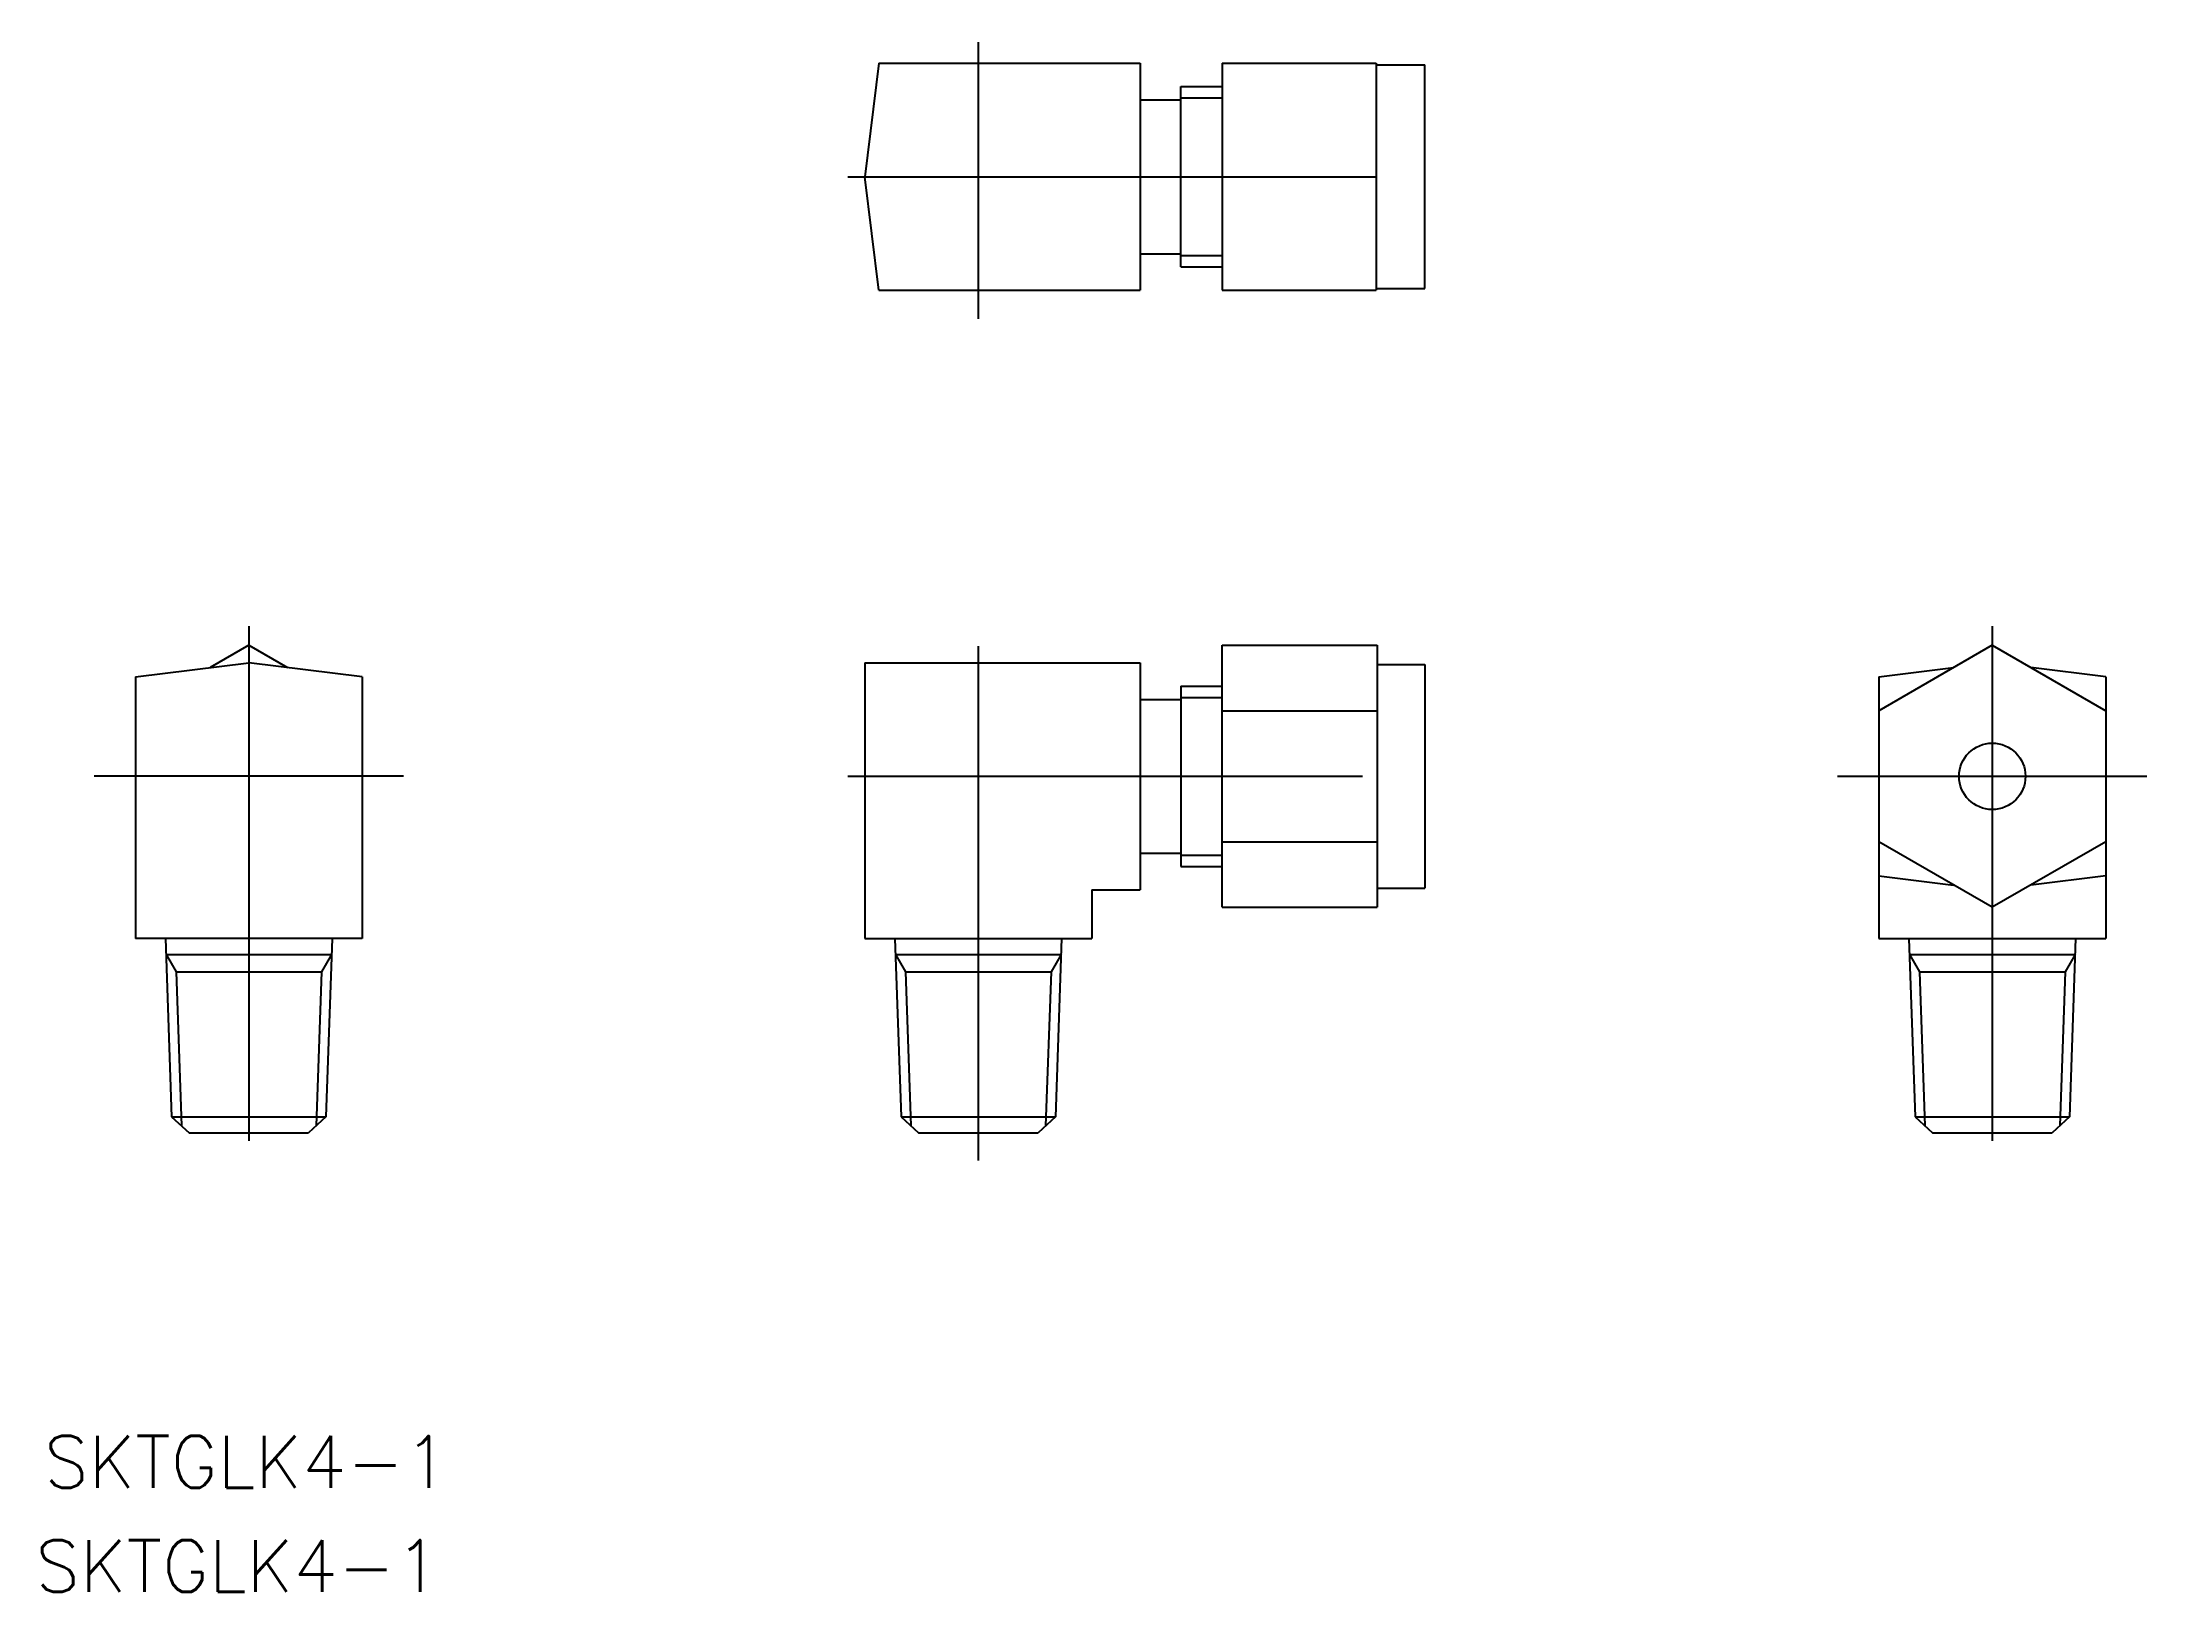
# Model space of a CAD drawing. Extents: x -58 to 72, y -32 to 63.
import ezdxf

# ---------------------------------------------------------------- set-up
doc = ezdxf.new("R2010")
doc.units = 0
doc.linetypes.add('CENTER', pattern=[50.8, 31.75, -6.35, 6.35, -6.35])
doc.layers.get('0').update_dxf_attribs({"linetype": 'CONTINUOUS'})
doc.layers.add('CENTER', color=1, linetype='CENTER')
doc.styles.get("Standard").update_dxf_attribs({"font": 'txt.shx', "bigfont": '@extfont2.shx'})

msp = doc.modelspace()

# ---------------------------------------------------------------- linework, layer by layer
at = {"color": 7, "linetype": 'CONTINUOUS'}
for p, q in [((-6.140508, 62.03), (-7, 55.03)), ((-6.140508, 62.03), (10, 62.03)), ((10, 62.03), (10, 48.03)), ((15.05878, 62.03), (24.55878, 62.03)), ((15.05878, 62.03), (15.05878, 48.03)), ((24.55878, 62.03), (24.55878, 48.03)), ((24.616515, 61.930001), (27.558779, 61.930001)), ((27.558779, 48.13), (27.558779, 61.930001)), ((10, 59.78), (12.5, 59.78)), ((12.5, 49.474), (12.5, 60.586001)), ((12.5, 60.586001), (15.05878, 60.586001)), ((-6.140508, 48.03), (-7, 55.03)), ((15.05878, 55.03), (24.55878, 55.03)), ((10, 50.28), (12.5, 50.28)), ((12.5, 49.474), (15.05878, 49.474)), ((24.616515, 48.13), (27.558779, 48.13)), ((-6.140508, 48.03), (10, 48.03)), ((15.05878, 48.03), (24.55878, 48.03)), ((-45, 26.112904), (-47.382282, 24.737493)), ((-45, 26.112904), (-42.617718, 24.737493)), ((15.05878, 26.112905), (24.616515, 26.112905)), ((15.05878, 9.947096), (15.05878, 26.112905)), ((24.616515, 26.112905), (24.616515, 9.947096)), ((62.558779, 26.112904), (55.558779, 22.071452)), ((62.558779, 26.112904), (69.558779, 22.071452)), ((-52, 24.170509), (-45, 25.03)), ((-38, 24.170509), (-45, 25.03)), ((-7, 25.03), (-7, 8.03)), ((-7, 25.03), (10, 25.03)), ((10, 25.03), (10, 11.03)), ((24.616515, 24.930001), (27.558779, 24.930001)), ((27.558779, 24.930001), (27.558779, 11.13)), ((55.558779, 24.170509), (60.176497, 24.737493)), ((69.558779, 24.170509), (64.941061, 24.737493)), ((-52, 24.170509), (-52, 8.030001)), ((-38, 24.170509), (-38, 8.030001)), ((12.5, 23.586001), (12.5, 12.474)), ((12.5, 23.586001), (15.05878, 23.586001)), ((55.558779, 24.170509), (55.558779, 8.030001)), ((69.558779, 24.170509), (69.558779, 8.030001)), ((10, 22.78), (12.5, 22.78)), ((15.05878, 22.071453), (24.616515, 22.071453)), ((10, 13.28), (12.5, 13.28)), ((15.05878, 13.988548), (24.616515, 13.988548)), ((62.558779, 9.947097), (55.558779, 13.988549)), ((69.558779, 13.988549), (62.558779, 9.947097)), ((12.5, 12.474), (15.05878, 12.474)), ((55.558779, 11.889492), (60.176497, 11.322508)), ((69.558779, 11.889492), (64.941061, 11.322508)), ((7, 11.03), (7, 8.03)), ((7, 11.03), (10, 11.03)), ((24.616515, 11.13), (27.558779, 11.13)), ((15.05878, 9.947096), (24.616515, 9.947096)), ((-38, 8.030001), (-52, 8.030001)), ((-50.144415, 8.03), (-49.760265, -2.97061)), ((-39.855587, 8.03), (-40.239736, -2.970609)), ((-7, 8.03), (7, 8.03)), ((-5.144415, 8.03), (-4.760265, -2.97061)), ((5.144413, 8.03), (4.760264, -2.970609)), ((55.558779, 8.030001), (69.558779, 8.030001)), ((57.414364, 8.03), (57.798514, -2.97061)), ((67.703192, 8.03), (67.319042, -2.970609)), ((-50.109494, 7.03), (-39.890507, 7.03)), ((-50.109493, 7.03), (-49.491089, 5.958893)), ((-39.890507, 7.03), (-40.508911, 5.958893)), ((-5.109494, 7.03), (5.109493, 7.03)), ((-5.109493, 7.03), (-4.491089, 5.958893)), ((5.109493, 7.03), (4.491089, 5.958893)), ((57.449285, 7.03), (67.668271, 7.03)), ((57.449286, 7.03), (58.06769, 5.958893)), ((67.668271, 7.03), (67.049867, 5.958893)), ((-49.760265, -2.970609), (-48.688549, -3.97)), ((-40.239736, -2.970609), (-41.311452, -3.97)), ((-4.760265, -2.970609), (-3.688549, -3.97)), ((4.760264, -2.970609), (3.688548, -3.97)), ((57.798514, -2.970609), (58.87023, -3.97)), ((67.319042, -2.970609), (66.247327, -3.97)), ((-48.688549, -3.97), (-41.311452, -3.97)), ((-3.688549, -3.97), (3.688548, -3.97)), ((58.87023, -3.97), (66.247327, -3.97))]:
    msp.add_line(p, q, dxfattribs=at)
at = {"color": 3, "linetype": 'CONTINUOUS'}
for p, q in [((12.5, 59.899001), (15.05878, 59.899001)), ((12.5, 50.161), (15.05878, 50.161)), ((12.5, 22.899001), (15.05878, 22.899001)), ((12.5, 13.161), (15.05878, 13.161)), ((-49.49109, 5.958893), (-40.508911, 5.958893)), ((-49.49109, 5.958893), (-49.159708, -3.530638)), ((-40.508911, 5.958893), (-40.840293, -3.530638)), ((-4.49109, 5.958893), (4.491089, 5.958893)), ((-4.49109, 5.958893), (-4.159708, -3.530638)), ((4.491089, 5.958893), (4.159707, -3.530638)), ((58.067689, 5.958893), (58.399071, -3.530638)), ((58.067689, 5.958893), (67.049868, 5.958893)), ((67.049868, 5.958893), (66.718486, -3.530638)), ((-49.760265, -2.970608), (-40.239736, -2.970608)), ((-4.760265, -2.970608), (4.760264, -2.970608)), ((57.798514, -2.970608), (67.319042, -2.970608))]:
    msp.add_line(p, q, dxfattribs=at)
at = {"color": 7, "linetype": 'CONTINUOUS'}
msp.add_circle((62.558779, 18.03), 2.049999, dxfattribs=at)
at = {"layer": 'CENTER', "color": 1, "linetype": 'CENTER'}
for p, q in [((0, 63.33518), (0, 46.269186)), ((-8.041533, 55.03), (28.683064, 55.03)), ((-45, 27.294781), (-45, -6.006307)), ((62.558779, 27.294781), (62.558779, -6.006307)), ((0, 26.071533), (0, -6.318606)), ((-35.46, 18.03), (-54.54, 18.03)), ((-8.041533, 18.03), (28.683064, 18.03)), ((53.018779, 18.03), (72.098779, 18.03))]:
    msp.add_line(p, q, dxfattribs=at)

# ---------------------------------------------------------------- texts
at = {"color": 7, "linetype": 'CONTINUOUS'}
for p in [(-57.629227, -25.864237), (-58.165335, -32.294771)]:
    msp.add_text('SKTGLK4-1', height=3.2, dxfattribs=at).set_placement(p)

doc.saveas('drawing.dxf')
